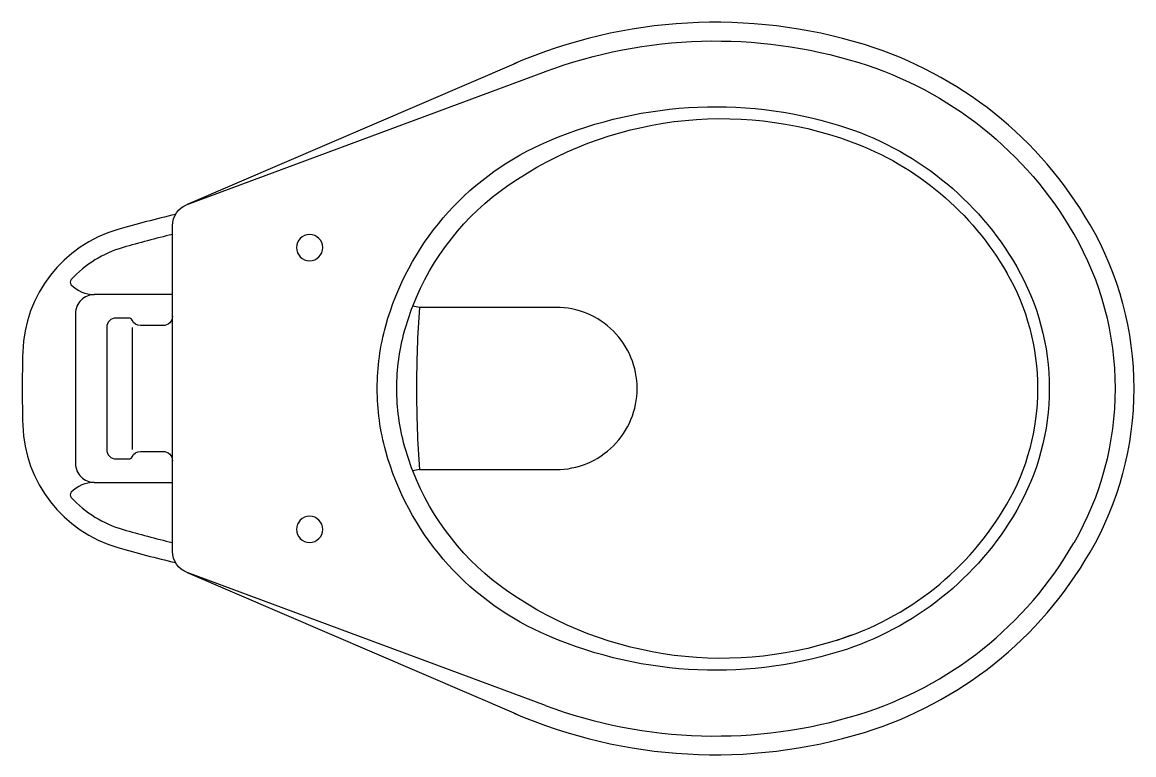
# Model space of a CAD drawing. Header units: millimetres. Extents: x 302.93 to 303.515, y 222.814 to 223.199.
import ezdxf

# ---------------------------------------------------------------- set-up
doc = ezdxf.new("R2010")
doc.units = ezdxf.units.MM

msp = doc.modelspace()

# ---------------------------------------------------------------- linework, layer by layer
for points in [[(303.49171, 223.0927, 0.189698), (303.37303, 223.18737, 0.178631), (303.18878, 223.1772)], [(303.20531, 223.17324, -0.164983), (303.37014, 223.17796, -0.189698), (303.48318, 223.08779)], [(303.45322, 222.94276, -0.189698), (303.35997, 222.86838, -0.183004), (303.20299, 222.87838, -0.222214), (303.12144, 222.97367, -0.067737), (303.11695, 223.00665, -0.067737), (303.12144, 223.03962, -0.222214), (303.20299, 223.13491, -0.183004), (303.35997, 223.14491, -0.189698), (303.45322, 223.07053)], [(303.13564, 223.04992, -0.149847), (303.18567, 223.11336, -0.244101), (303.36614, 223.13637, -0.175836), (303.44791, 223.06747)], [(303.01087, 223.09814, 0.012213), (302.98055, 223.09022, 0.326045), (302.93058, 223.02588, 0.007505), (302.93029, 223.00662)], [(303.49164, 223.09283, -0.13138), (303.51468, 223.00665, -0.13138), (303.49164, 222.92046)], [(303.00926, 223.08761, 0.010637), (302.98328, 223.08073, 0.137661), (302.95605, 223.0639, 0.39477), (302.95607, 223.0612, 0.205403), (302.9682, 223.056)], [(303.48314, 223.08794, -0.13138), (303.50487, 223.00665, -0.13138), (303.48314, 222.92536)], [(303.44783, 223.0676, -0.13138), (303.46413, 223.00665, -0.13138), (303.44783, 222.94569)], [(303.45314, 223.07066, -0.13138), (303.47026, 223.00665, -0.13138), (303.45314, 222.94263)], [(303.00926, 223.056), (302.9682, 223.056, 0.414214), (302.95832, 223.04613), (302.95832, 222.96716, 0.414214), (302.9682, 222.95729)], [(303.13564, 222.96338, -0.024922), (303.13132, 222.97641, -0.067737), (303.1272, 223.00665, -0.067737), (303.13132, 223.03688, -0.024922), (303.13564, 223.04992)], [(303.13911, 223.04926, 0.018003), (303.13758, 223.00665, 0.018003), (303.13911, 222.96404)], [(302.93029, 223.00667, 0.007505), (302.93058, 222.98741, 0.326045), (302.98055, 222.92308, 0.012213), (303.01087, 222.91515)], [(303.36614, 222.87693, -0.244101), (303.18567, 222.89993, -0.149847), (303.13564, 222.96338)], [(302.9682, 222.95729, 0.205403), (302.95607, 222.95209, 0.39477), (302.95605, 222.94939, 0.137661), (302.98328, 222.93256, 0.010637), (303.00926, 222.92568)], [(303.35817, 222.87424, 0.189698), (303.44791, 222.94582)], [(303.20531, 222.84006, 0.164983), (303.37014, 222.83534, 0.189698), (303.48318, 222.92551)], [(303.18878, 222.83609, 0.178631), (303.37303, 222.82592, 0.189698), (303.49171, 222.9206)]]:
    msp.add_lwpolyline(points, format="xyb")
for points in [[(303.18995, 223.17771), (303.01698, 223.10329), (303.20533, 223.17324)], [(303.20533, 222.84005), (303.01698, 222.91), (303.18995, 222.83559)]]:
    msp.add_lwpolyline(points)
at = {"ltscale": 0.43328}
msp.add_lwpolyline([(303.01698, 222.91, -0.313503), (303.00926, 222.92111), (303.00926, 223.09219, -0.313503), (303.01698, 223.10329)], format="xyb", dxfattribs=at)
for points in [[(303.07448, 223.08068, 1), (303.0883, 223.08068, 1)], [(303.07448, 222.93261, 1), (303.0883, 222.93261, 1)]]:
    msp.add_lwpolyline(points, format="xyb", close=True)
at = {"ltscale": 0.363914}
for points in [[(303.13911, 223.04926), (303.13564, 223.04992)], [(303.13911, 222.96404), (303.13564, 222.96338)]]:
    msp.add_lwpolyline(points, dxfattribs=at)
msp.add_lwpolyline([(303.13911, 222.96404), (303.21096, 222.96404, 0.414214), (303.25357, 223.00665, 0.414214), (303.21096, 223.04926), (303.13911, 223.04926)], format="xyb", dxfattribs=at)
at = {"ltscale": 0.1625}
msp.add_lwpolyline([(303.00926, 223.04465, -0.414214), (303.00432, 223.03972), (302.99249, 223.03972, -0.289689), (302.98803, 223.04254, 0.289689), (302.98624, 223.04367), (302.97965, 223.04367, 0.414214), (302.97472, 223.03873), (302.97472, 222.97457, 0.414214), (302.97965, 222.96963), (302.98624, 222.96963, 0.289689), (302.98803, 222.97076, -0.289689), (302.99249, 222.97358), (303.00432, 222.97358, -0.414214), (303.00926, 222.96864)], format="xyb", dxfattribs=at)
msp.add_lwpolyline([(302.98803, 223.03873), (302.98803, 222.97457)], dxfattribs=at)
at = {"ltscale": 0.207998}
msp.add_lwpolyline([(302.9682, 222.95729), (303.00926, 222.95729)], dxfattribs=at)

doc.saveas('drawing.dxf')
